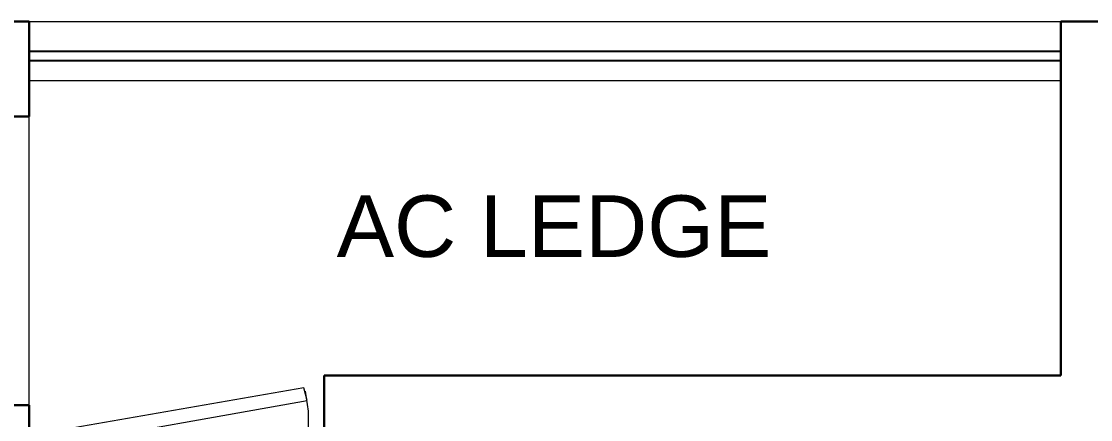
# Model space of a CAD drawing. Header units: millimetres. Extents: x 75500 to 345360, y -224327 to 19532.
# Drawn here: x 126974 to 129874, y -23269 to -22188 of the extents above; entities that cross this region are included whole.
import ezdxf

# ---------------------------------------------------------------- set-up
doc = ezdxf.new("R2010")
doc.units = ezdxf.units.MM
doc.header["$LTSCALE"] = 0.01
doc.layers.add('A- Windows', color=150, linetype='Continuous', lineweight=9)
doc.layers.add('A-WALL', color=7, linetype='Continuous', lineweight=30)
doc.styles.add('Arial$001H0', font='arial.ttf')

msp = doc.modelspace()

# ---------------------------------------------------------------- linework, layer by layer
at = {"color": 8, "linetype": 'Continuous', "lineweight": 5}
for p, q in [((126995.3, -22188.3), (129793.2, -22188.3)), ((126995.3, -22349.1), (129793.2, -22349.1)), ((126995.3, -23229.5), (126995.3, -22446.5))]:
    msp.add_line(p, q, dxfattribs=at)
at = {"color": 7, "linetype": 'Continuous', "lineweight": 5}
msp.add_lwpolyline([(127037.7, -23343.8), (127748.8, -23216.8), (127740.3, -23183), (127033.4, -23305.7)], close=True, dxfattribs=at)
at = {"color": 8, "linetype": 'Continuous', "lineweight": 5}
msp.add_lwpolyline([(127753, -23309.9), (127753, -23246.5), (127744.5, -23191.4)], dxfattribs=at)
at = {"layer": 'A- Windows', "lineweight": 25}
for p, q in [((126995.3, -22268.7), (129793.2, -22268.7)), ((126995.3, -22294.1), (129793.2, -22294.1))]:
    msp.add_line(p, q, dxfattribs=at)
at = {"layer": 'A-WALL'}
for p, q in [((124354.1, -22188.3), (126995.3, -22188.3)), ((126995.3, -22188.3), (126995.3, -22446.5)), ((129793.2, -22188.3), (129793.2, -23149.1)), ((130093.7, -22188.3), (129793.2, -22188.3)), ((126995.3, -22446.5), (126834.5, -22446.5)), ((127795.3, -23149.1), (127795.3, -25189.3)), ((127795.3, -23149.1), (129793.2, -23149.1)), ((126834.5, -23229.5), (126995.3, -23229.5)), ((126995.3, -23229.5), (126995.3, -25189.3))]:
    msp.add_line(p, q, dxfattribs=at)

# ---------------------------------------------------------------- texts
at = {"color": 7, "style": 'Arial$001H0'}
msp.add_text('AC LEDGE', height=166.91, dxfattribs=at).set_placement((127829.2, -22827.4))

doc.saveas('drawing.dxf')
